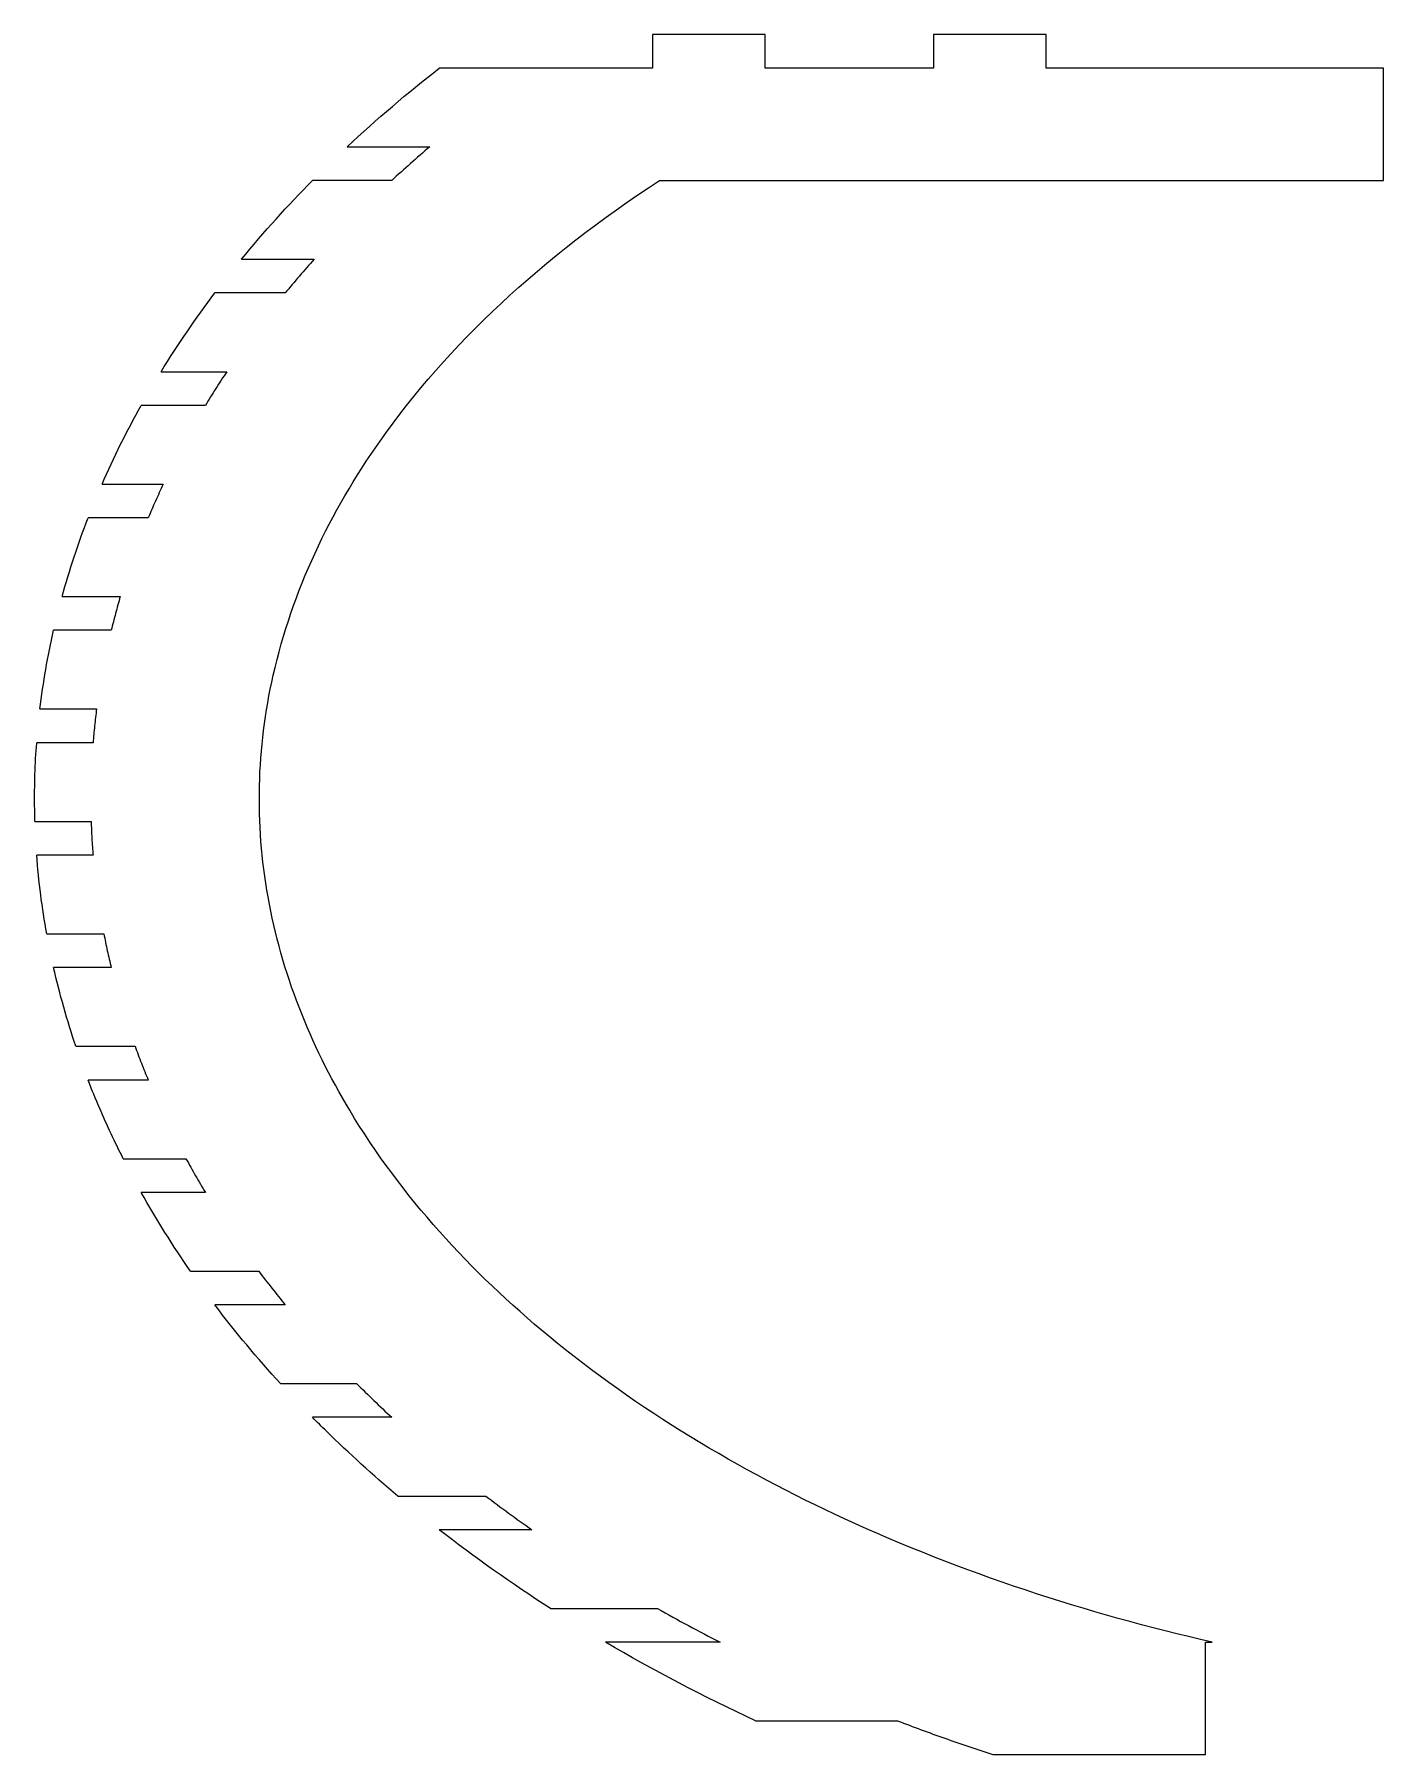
# Model space of a CAD drawing. Header units: millimetres. Extents: x -150 to -30, y -85 to 68.
import ezdxf

# ---------------------------------------------------------------- set-up
doc = ezdxf.new("R2010")
doc.units = ezdxf.units.MM
doc.layers.get('0').update_dxf_attribs({"linetype": 'CONTINUOUS'})

msp = doc.modelspace()

# ---------------------------------------------------------------- linework, layer by layer
for p, q in [((-85, 68), (-95, 68)), ((-95, 68), (-95, 65)), ((-85, 65), (-85, 68)), ((-60, 68), (-70, 68)), ((-70, 68), (-70, 65)), ((-60, 65), (-60, 68)), ((-95, 65), (-113.98, 65)), ((-70, 65), (-85, 65)), ((-29.96, 65), (-60, 65)), ((-29.96, 55), (-29.96, 65)), ((-122.18, 58), (-114.83, 58)), ((-118.22, 55), (-125.27, 55)), ((-94.39, 55), (-29.96, 55)), ((-131.58, 48), (-125.12, 48)), ((-127.69, 45), (-133.95, 45)), ((-138.74, 38), (-132.89, 38)), ((-134.79, 35), (-140.5, 35)), ((-143.99, 28), (-138.55, 28)), ((-139.88, 25), (-145.23, 25)), ((-147.54, 18), (-142.37, 18)), ((-143.17, 15), (-148.3, 15)), ((-149.51, 8), (-144.48, 8)), ((-144.79, 5), (-149.8, 5)), ((-149.96, -2), (-144.96, -2)), ((-144.79, -5), (-149.8, -5)), ((-148.91, -12), (-143.83, -12)), ((-143.17, -15), (-148.3, -15)), ((-146.32, -22), (-141.05, -22)), ((-139.88, -25), (-145.23, -25)), ((-142.1, -32), (-136.52, -32)), ((-134.79, -35), (-140.5, -35)), ((-136.12, -42), (-130.05, -42)), ((-127.69, -45), (-133.95, -45)), ((-128.12, -52), (-121.34, -52)), ((-118.22, -55), (-125.27, -55)), ((-117.68, -62), (-109.85, -62)), ((-105.74, -65), (-113.98, -65)), ((-104.09, -72), (-94.58, -72)), ((-88.99, -75), (-99.2, -75)), ((-45.8, -85), (-45.8, -75)), ((-45.8, -75), (-45.21, -75)), ((-85.84, -82), (-73.2, -82)), ((-64.74, -85), (-45.8, -85))]:
    msp.add_line(p, q)
for points in [[(-122.18, 58), (-119.56, 60.46), (-116.81, 62.79), (-113.98, 65)], [(-131.58, 48), (-129.59, 50.43), (-127.48, 52.76), (-125.27, 55)], [(-138.74, 38), (-137.26, 40.41), (-135.65, 42.74), (-133.95, 45)], [(-143.99, 28), (-142.95, 30.39), (-141.78, 32.73), (-140.5, 35)], [(-147.54, 18), (-146.89, 20.36), (-146.12, 22.7), (-145.23, 25)], [(-149.51, 8), (-149.23, 10.35), (-148.82, 12.69), (-148.3, 15)], [(-148.91, -12), (-149.33, -9.69), (-149.63, -7.35), (-149.8, -5)], [(-146.32, -22), (-147.1, -19.7), (-147.76, -17.36), (-148.3, -15)], [(-136.12, -42), (-137.69, -39.74), (-139.16, -37.4), (-140.5, -35)], [(-128.12, -52), (-130.17, -49.75), (-132.12, -47.42), (-133.95, -45)], [(-104.09, -72), (-107.55, -69.78), (-110.85, -67.44), (-113.98, -65)], [(-85.84, -82), (-90.5, -79.83), (-94.96, -77.5), (-99.2, -75)]]:
    msp.add_open_spline(points, degree=3)
for points, knots in [([(-114.83, 58), (-115.41, 57.51), (-115.98, 57.01), (-117.11, 56.01), (-117.67, 55.51), (-118.22, 55)], [0, 0, 0, 0, 0.2272695, 0.2272695, 0.4526169, 0.4526169, 0.4526169, 0.4526169]), ([(-45.21, -75), (-56.42, -72.44), (-67.51, -68.83), (-87.29, -59.71), (-96.32, -54.33), (-111.16, -42.07), (-117.35, -35.37), (-125.48, -21.82), (-128.02, -15.46), (-130.39, -2.14), (-130.23, 4.48), (-127.06, 18.52), (-123.71, 25.51), (-113.23, 40.38), (-104.83, 48.22), (-94.39, 55)], [-22.250285, -22.250285, -22.250285, -22.250285, -18.177504, -18.177504, -14.519113, -14.519113, -11.324503, -11.324503, -8.878326, -8.878326, -6.491244, -6.491244, -3.733418, -3.733418, 0, 0, 0, 0]), ([(-125.12, 48), (-125.56, 47.51), (-126, 47.01), (-126.85, 46.01), (-127.28, 45.51), (-127.69, 45)], [0, 0, 0, 0, 0.19833, 0.19833, 0.3951203, 0.3951203, 0.3951203, 0.3951203]), ([(-132.89, 38), (-133.22, 37.51), (-133.54, 37.01), (-134.18, 36.01), (-134.49, 35.51), (-134.79, 35)], [0, 0, 0, 0, 0.1783277, 0.1783277, 0.3554572, 0.3554572, 0.3554572, 0.3554572]), ([(-138.55, 28), (-138.78, 27.5), (-139.01, 27), (-139.46, 26), (-139.67, 25.5), (-139.88, 25)], [0, 0, 0, 0, 0.1645396, 0.1645396, 0.3282085, 0.3282085, 0.3282085, 0.3282085]), ([(-142.37, 18), (-142.51, 17.5), (-142.65, 17), (-142.92, 16), (-143.05, 15.5), (-143.17, 15)], [0, 0, 0, 0, 0.1556323, 0.1556323, 0.3107201, 0.3107201, 0.3107201, 0.3107201]), ([(-144.48, 8), (-144.54, 7.5), (-144.6, 7), (-144.7, 6), (-144.75, 5.5), (-144.79, 5)], [0, 0, 0, 0, 0.1509468, 0.1509468, 0.3016783, 0.3016783, 0.3016783, 0.3016783]), ([(-149.96, -2), (-149.98, -1.56), (-149.98, -1.12), (-150.01, 1.22), (-149.95, 3.12), (-149.8, 5)], [13.0533419, 13.0533419, 13.0533419, 13.0533419, 13.208067, 13.208067, 13.8781293, 13.8781293, 13.8781293, 13.8781293]), ([(-144.96, -2), (-144.94, -2.5), (-144.92, -3), (-144.87, -4), (-144.83, -4.5), (-144.79, -5)], [0, 0, 0, 0, 0.1501988, 0.1501988, 0.3005135, 0.3005135, 0.3005135, 0.3005135]), ([(-143.83, -12), (-143.73, -12.5), (-143.63, -13), (-143.41, -14), (-143.29, -14.5), (-143.17, -15)], [0, 0, 0, 0, 0.1533558, 0.1533558, 0.3071577, 0.3071577, 0.3071577, 0.3071577]), ([(-141.05, -22), (-140.87, -22.5), (-140.68, -23), (-140.29, -24), (-140.09, -24.5), (-139.88, -25)], [0, 0, 0, 0, 0.1606212, 0.1606212, 0.3220154, 0.3220154, 0.3220154, 0.3220154]), ([(-142.1, -32), (-142.85, -30.53), (-143.55, -29.04), (-144.56, -26.69), (-144.9, -25.85), (-145.23, -25)], [9.3613931, 9.3613931, 9.3613931, 9.3613931, 9.9409757, 9.9409757, 10.2616136, 10.2616136, 10.2616136, 10.2616136]), ([(-136.52, -32), (-136.24, -32.5), (-135.96, -33.01), (-135.39, -34.01), (-135.09, -34.5), (-134.79, -35)], [0, 0, 0, 0, 0.1725179, 0.1725179, 0.3461352, 0.3461352, 0.3461352, 0.3461352]), ([(-130.05, -42), (-129.67, -42.51), (-129.28, -43.01), (-128.5, -44.01), (-128.1, -44.51), (-127.69, -45)], [0, 0, 0, 0, 0.1901192, 0.1901192, 0.381673, 0.381673, 0.381673, 0.381673]), ([(-121.34, -52), (-120.83, -52.51), (-120.32, -53.01), (-119.28, -54.01), (-118.75, -54.51), (-118.22, -55)], [0, 0, 0, 0, 0.215588, 0.215588, 0.4329766, 0.4329766, 0.4329766, 0.4329766]), ([(-117.68, -62), (-119.89, -60.13), (-122.01, -58.21), (-124.44, -55.83), (-124.86, -55.41), (-125.27, -55)], [4.81091, 4.81091, 4.81091, 4.81091, 5.799532, 5.799532, 6.004021, 6.004021, 6.004021, 6.004021]), ([(-109.85, -62), (-109.18, -62.51), (-108.5, -63.02), (-107.13, -64.02), (-106.43, -64.51), (-105.74, -65)], [0, 0, 0, 0, 0.2535983, 0.2535983, 0.5094398, 0.5094398, 0.5094398, 0.5094398]), ([(-94.58, -72), (-93.67, -72.52), (-92.74, -73.03), (-90.88, -74.03), (-89.93, -74.52), (-88.99, -75)], [0, 0, 0, 0, 0.3160778, 0.3160778, 0.6350298, 0.6350298, 0.6350298, 0.6350298]), ([(-73.2, -82), (-71.81, -82.53), (-70.41, -83.05), (-67.59, -84.05), (-66.17, -84.53), (-64.74, -85)], [0, 0, 0, 0, 0.4468491, 0.4468491, 0.8977977, 0.8977977, 0.8977977, 0.8977977])]:
    msp.add_open_spline(points, degree=3, knots=knots)

doc.saveas('drawing.dxf')
